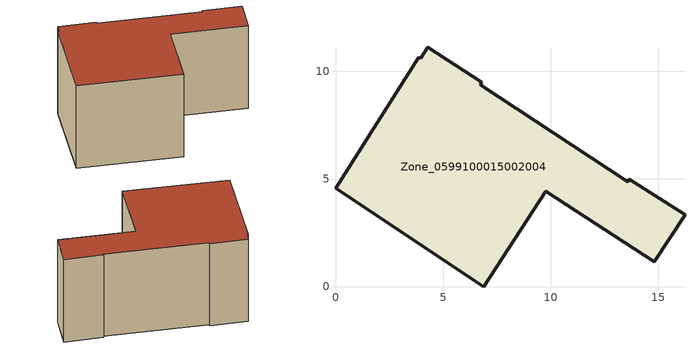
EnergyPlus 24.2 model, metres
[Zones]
Zone_0599100015002004
 floor ground (C_G): 6.74,9.38 13.59,4.88 13.66,4.99 16.25,3.34 14.83,1.16 9.77,4.44 6.89,0 0,4.58 3.87,10.65 3.95,10.6 4.29,11.12 6.81,9.5 z0.89
 wall outside (C_F): 3.87,10.65 0,4.58 6.89,0 9.77,4.44 14.83,1.16 16.25,3.34 13.66,4.99 13.59,4.88 6.74,9.38 6.81,9.5 4.29,11.12 3.95,10.6 3.87,10.65 z0.89:8.6
 roof outside (C_R): 13.59,4.88 6.74,9.38 6.81,9.5 4.29,11.12 3.95,10.6 3.87,10.65 0,4.58 6.89,0 9.77,4.44 14.83,1.16 16.25,3.34 13.66,4.99 z8.6
[BUILDING]
Pand.0599100015002004: North Axis=0; Terrain=City; Loads Convergence Tolerance Value=0.04; Temperature Convergence Tolerance Value=0.4; Solar Distribution=FullExterior; Maximum Number of Warmup Days=25; Minimum Number of Warmup Days=1
[Site:Location]
Rotterdam.The.Hague.AP_ZH_NLD Design_Conditions: Latitude=51.96; Longitude=4.45; Time Zone=1; Elevation=-4.5
[SITE:GROUNDTEMPERATURE:BUILDINGSURFACE]
18, 18, 18, 18, 18, 18, 18, 18, 18, 18, 18, 18
[MATERIAL] Thermal Absorptance=0.9; Solar Absorptance=0.7; Visible Absorptance=0.7
Name | Roughness | Thickness | Conductivity | Density | Specific Heat
G.TI.1965-1974 | MediumSmooth | 0.15 | 0.882353 | 540 | 1210
F.TI.1965-1974 | Rough | 0.3 | 0.697674 | 1920 | 840
R.TI.1965-1974 | MediumRough | 0.2 | 0.232558 | 1500 | 1000
[CONSTRUCTION]
C_G: G.TI.1965-1974
C_F: F.TI.1965-1974
C_R: R.TI.1965-1974
[ZONE]
Zone_0599100015002004: Type=1; Multiplier=1; Ceiling Height=Autocalculate; Volume=Autocalculate; Floor Area=autocalculate; Part of Total Floor Area=Yes
[ZONEINFILTRATION:DESIGNFLOWRATE]
Infil_Zone_0599100015002004: Zone or ZoneList or Space or SpaceList=Zone_0599100015002004; Schedule=AlwaysOn; Design Flow Rate Calculation Method=Flow/Area; Flow Rate per Floor Area=0.003; Constant Term Coefficient=1; Temperature Term Coefficient=0; Velocity Term Coefficient=0; Velocity Squared Term Coefficient=0
[HVACTEMPLATE:ZONE:IDEALLOADSAIRSYSTEM]
Zone_0599100015002004: Maximum Heating Supply Air Temperature=50; Minimum Cooling Supply Air Temperature=13; Maximum Heating Supply Air Humidity Ratio=0.0156; Minimum Cooling Supply Air Humidity Ratio=0.0077; Heating Limit=NoLimit; Cooling Limit=NoLimit; Dehumidification Control Type=ConstantSensibleHeatRatio; Cooling Sensible Heat Ratio=0.7; Dehumidification Setpoint=60; Humidification Control Type=None; Humidification Setpoint=30; Outdoor Air Method=None; Outdoor Air Flow Rate per Person=0.00944; Outdoor Air Flow Rate per Zone Floor Area=0; Outdoor Air Flow Rate per Zone=0; Demand Controlled Ventilation Type=None; Outdoor Air Economizer Type=NoEconomizer; Heat Recovery Type=None; Sensible Heat Recovery Effectiveness=0.7; Latent Heat Recovery Effectiveness=0.65
[ZONECONTROL:THERMOSTAT]
ThermostatControl_Zone_0599100015002004: Zone or ZoneList=Zone_0599100015002004; Control Type Schedule=DualSetpointControlType; Control 1=Thermostat_Zone_0599100015002004; Temperature Difference Between Cutout And Setpoint=0
[THERMOSTATSETPOINT:DUALSETPOINT]
Thermostat_Zone_0599100015002004: Heating Setpoint Temperature Schedule=HeatingSetpoint_Zone_0599100015002004; Cooling Setpoint Temperature Schedule=CoolingSetpoint_Zone_0599100015002004
[SCHEDULE:COMPACT]
HeatingSetpoint_Zone_0599100015002004: Through: 12/31, For: AllDays, Until: 24:00, 21
CoolingSetpoint_Zone_0599100015002004: Through: 12/31, For: AllDays, Until: 24:00, 24
DualSetpointControlType: Through: 12/31, For: AllDays, Until: 24:00, 4
AlwaysOn: Through: 12/31, For: AllDays, Until: 24:00, 1
